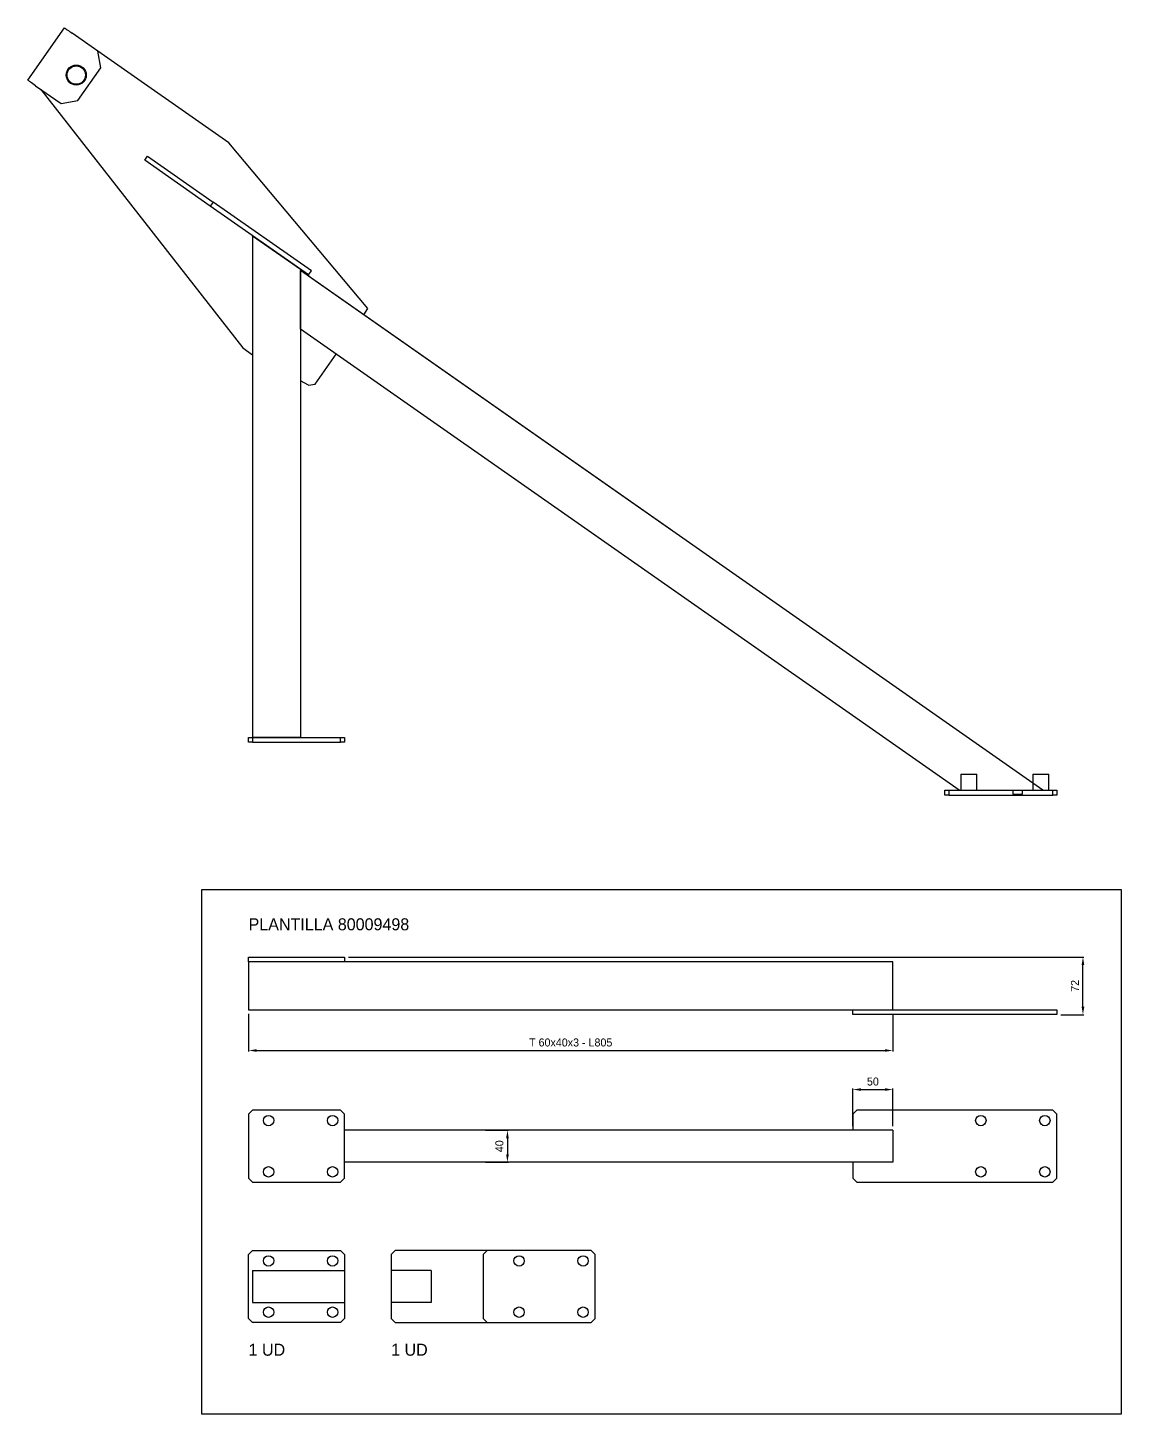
# Model space of a CAD drawing. Header units: millimetres. Extents: x -1584 to 1152, y -288 to 1444.
# Drawn here: x -1584 to -218, y -288 to 1444 of the extents above; entities that cross this region are included whole.
import ezdxf

# ---------------------------------------------------------------- set-up
doc = ezdxf.new("R2010")
doc.units = ezdxf.units.MM
doc.header["$PDSIZE"] = -1
doc.linetypes.add('SLD-CONTINUA', pattern=[0])
doc.layers.add('FORMATO', color=7, linetype='Continuous')
doc.layers.add('MARCADO', color=2, linetype='Continuous')
doc.dimstyles.new('ISO-25', dxfattribs={"dimtxt": 2.5, "dimasz": 2.5, "dimexe": 1.25, "dimexo": 0.625, "dimtad": 1, "dimtxsty": 'Standard', "dimcen": 2.5, "dimadec": 0, "dimazin": 0, "dimtfac": 1, "dimtmove": 0, "dimatfit": 3, "dimfxl": 1, "dimarcsym": 0})

# ---------------------------------------------------------------- blocks, each defined once
blk = doc.blocks.new('*D73')
at = {"color": 0, "lineweight": -2, "transparency": 16777216}
for p, q in [((-1308.4, 212.2), (-1308.4, 165.2)), ((-503.3, 212.2), (-503.3, 165.2)), ((-1298.4, 166.4), (-513.3, 166.4))]:
    blk.add_line(p, q, dxfattribs=at)
at = {"color": 0, "transparency": 16777216}
for points in [[(-1298.4, 168.1), (-1298.4, 164.8), (-1308.4, 166.4)], [(-513.3, 168.1), (-513.3, 164.8), (-503.3, 166.4)]]:
    blk.add_solid(points, dxfattribs=at)
at = {"layer": 'Defpoints', "color": 0, "transparency": 16777216}
for p in [(-1308.4, 217.2), (-503.3, 217.2), (-503.3, 166.4)]:
    blk.add_point(p, dxfattribs=at)
at = {"color": 0, "transparency": 16777216, "insert": (-905.9, 176.4), "char_height": 10, "attachment_point": 5}
blk.add_mtext('T 60x40x3 - L805', dxfattribs=at)
blk = doc.blocks.new('*D74')
at = {"color": 0, "lineweight": -2, "transparency": 16777216}
for p, q in [((-1012.5, 66.8), (-983.7, 66.8)), ((-985, 56.8), (-985, 36.8)), ((-1012.5, 26.8), (-983.7, 26.8))]:
    blk.add_line(p, q, dxfattribs=at)
at = {"color": 0, "transparency": 16777216}
for points in [[(-986.6, 56.8), (-983.3, 56.8), (-985, 66.8)], [(-986.6, 36.8), (-983.3, 36.8), (-985, 26.8)]]:
    blk.add_solid(points, dxfattribs=at)
at = {"layer": 'Defpoints', "color": 0, "transparency": 16777216}
for p in [(-1017.5, 66.8), (-1017.5, 26.8), (-985, 26.8)]:
    blk.add_point(p, dxfattribs=at)
at = {"color": 0, "transparency": 16777216, "insert": (-995, 46.8), "char_height": 10, "attachment_point": 5, "rotation": 90}
blk.add_mtext('40', dxfattribs=at)
blk = doc.blocks.new('*D75')
at = {"color": 0, "lineweight": -2, "transparency": 16777216}
for p, q in [((-1183.4, 283.2), (-264.5, 283.2)), ((-265.8, 221.2), (-265.8, 273.2)), ((-293.4, 211.2), (-264.5, 211.2))]:
    blk.add_line(p, q, dxfattribs=at)
at = {"color": 0, "transparency": 16777216}
for points in [[(-267.5, 273.2), (-264.1, 273.2), (-265.8, 283.2)], [(-267.5, 221.2), (-264.1, 221.2), (-265.8, 211.2)]]:
    blk.add_solid(points, dxfattribs=at)
at = {"layer": 'Defpoints', "color": 0, "transparency": 16777216}
for p in [(-1188.4, 283.2), (-265.8, 283.2), (-298.4, 211.2)]:
    blk.add_point(p, dxfattribs=at)
at = {"color": 0, "transparency": 16777216, "insert": (-275.8, 247.2), "char_height": 10, "attachment_point": 5, "rotation": 90}
blk.add_mtext('72', dxfattribs=at)
blk = doc.blocks.new('*D76')
at = {"color": 0, "lineweight": -2, "transparency": 16777216}
for p, q in [((-553.3, 71.8), (-553.3, 118.9)), ((-543.3, 117.6), (-513.3, 117.6)), ((-503.3, 71.8), (-503.3, 118.9))]:
    blk.add_line(p, q, dxfattribs=at)
at = {"color": 0, "transparency": 16777216}
for points in [[(-543.3, 119.3), (-543.3, 116), (-553.3, 117.6)], [(-513.3, 119.3), (-513.3, 116), (-503.3, 117.6)]]:
    blk.add_solid(points, dxfattribs=at)
at = {"layer": 'Defpoints', "color": 0, "transparency": 16777216}
for p in [(-503.3, 117.6), (-553.3, 66.8), (-503.3, 66.8)]:
    blk.add_point(p, dxfattribs=at)
at = {"color": 0, "transparency": 16777216, "insert": (-528.3, 127.6), "char_height": 10, "attachment_point": 5}
blk.add_mtext('50', dxfattribs=at)

msp = doc.modelspace()

# ---------------------------------------------------------------- linework, layer by layer
at = {"color": 4, "linetype": 'Continuous', "lineweight": 25}
for p, q in [((-1584.414517, 1378.894372), (-1538.528388, 1444.42652)), ((-1496.751641, 1415.174169), (-1528.698569, 1437.543614)), ((-1493.068, 1394.283218), (-1496.751641, 1415.174169)), ((-1333.120739, 1300.598545), (-1496.751641, 1415.174169)), ((-1521.746819, 1353.325589), (-1493.068, 1394.283218)), ((-1574.584698, 1372.011466), (-1542.637771, 1349.641962)), ((-1568.031465, 1367.422862), (-1315.75304, 1044.282628)), ((-1542.637771, 1349.641962), (-1521.746819, 1353.325589)), ((-1159.272899, 1093.414767), (-1333.120739, 1300.598545)), ((-1438.212489, 1278.964145), (-1434.771021, 1283.879084)), ((-1434.771021, 1283.879084), (-1352.855822, 1226.521416)), ((-1356.297282, 1221.606536), (-1438.212489, 1278.964145)), ((-1352.855822, 1226.521416), (-1356.297282, 1221.606536)), ((-1233.424476, 1135.570032), (-1356.297282, 1221.606536)), ((-1229.983016, 1140.484972), (-1352.855822, 1226.521416)), ((-1303.424475, 1184.584601), (-1303.424475, 557.584585)), ((-1243.424476, 1142.572111), (-1243.424476, 557.584585)), ((-1233.424476, 1135.570032), (-1229.983016, 1140.484972)), ((-1233.424476, 1135.570032), (-1233.424476, 1133.990211)), ((-328.424459, 500.302372), (-1233.424476, 1133.990211)), ((-1164.603805, 1085.801465), (-1159.272899, 1093.414767)), ((-420.580998, 491.584586), (-1243.424476, 1067.745807)), ((-1315.75304, 1044.282628), (-1303.424475, 1035.650087)), ((-1225.23419, 999.212278), (-1199.018374, 1036.652319)), ((-1233.424476, 997.768117), (-1225.23419, 999.212278)), ((-1308.424474, 551.584585), (-1308.424474, 557.584585)), ((-1308.424474, 557.584585), (-1303.424475, 557.584585)), ((-1303.424475, 557.584585), (-1303.424475, 551.584585)), ((-1303.424475, 557.584585), (-1193.424476, 557.584585)), ((-1193.424476, 551.584585), (-1193.424476, 557.584585)), ((-1193.424476, 557.584585), (-1188.424477, 557.584585)), ((-1188.424477, 557.584585), (-1188.424477, 551.584585)), ((-1303.424475, 551.584585), (-1308.424474, 551.584585)), ((-1303.424475, 551.584585), (-1193.424476, 551.584585)), ((-1188.424477, 551.584585), (-1193.424476, 551.584585)), ((-418.424492, 511.584585), (-418.424492, 491.584586)), ((-418.424492, 511.584585), (-398.424452, 511.584585)), ((-398.424452, 491.584586), (-398.424452, 511.584585)), ((-328.424459, 511.584585), (-328.424459, 491.584586)), ((-328.424459, 511.584585), (-308.424478, 511.584585)), ((-308.424478, 491.584586), (-308.424478, 511.584585)), ((-438.424473, 485.584585), (-438.424473, 491.584586)), ((-438.424473, 491.584586), (-433.424478, 491.584586)), ((-433.424478, 485.584585), (-438.424473, 485.584585)), ((-433.424478, 491.584586), (-433.424478, 485.584585)), ((-433.424478, 491.584586), (-303.424483, 491.584586)), ((-433.424478, 485.584585), (-303.424483, 485.584585)), ((-303.424483, 485.584585), (-303.424483, 491.584586)), ((-303.424483, 491.584586), (-298.424487, 491.584586)), ((-298.424487, 485.584585), (-303.424483, 485.584585)), ((-298.424487, 491.584586), (-298.424487, 485.584585))]:
    msp.add_line(p, q, dxfattribs=at)
at = {"color": 6, "linetype": 'SLD-CONTINUA'}
for p, q in [((-1303.424476, 1184.584585), (-1303.424476, 557.584585)), ((-1243.424476, 1142.572132), (-1243.424476, 557.584585)), ((-1243.424476, 557.584585), (-1303.424476, 557.584585))]:
    msp.add_line(p, q, dxfattribs=at)
at = {"color": 6}
for p, q in [((-1303.424476, 1184.584585), (-1243.424476, 1142.572132)), ((-315.97417, 491.584586), (-1243.424476, 1140.992287)), ((-1243.424476, 1067.745807), (-1243.424476, 1140.992287)), ((-420.580998, 491.584586), (-1243.424476, 1067.745807)), ((-420.580998, 491.584586), (-315.97417, 491.584586))]:
    msp.add_line(p, q, dxfattribs=at)
at = {"color": 4}
msp.add_line((-1233.424476, 997.768117), (-1243.424476, 1003.179827), dxfattribs=at)
for p, q in [((-353.277584, 491.584586), (-353.277584, 486.584586)), ((-353.277584, 486.584586), (-341.277584, 486.584586)), ((-341.277584, 486.584586), (-341.277584, 491.584586)), ((-1308.424475, 277.24772), (-1308.424475, 283.24772)), ((-1308.424475, 283.24772), (-1188.424478, 283.24772)), ((-1188.424478, 283.24772), (-1188.424478, 277.24772)), ((-503.336665, 66.826671), (-1188.424478, 66.826671)), ((-503.336665, 66.826671), (-503.336665, 26.826671)), ((-503.336665, 26.826671), (-1188.424478, 26.826671))]:
    msp.add_line(p, q)
at = {"color": 7, "linetype": 'Continuous', "lineweight": 25}
for p, q in [((-1303.424476, 91.826673), (-1308.424475, 86.82667)), ((-1308.424475, 86.82667), (-1308.424475, 6.826672)), ((-1193.424477, 91.826673), (-1303.424476, 91.826673)), ((-1188.424478, 86.82667), (-1193.424477, 91.826673)), ((-1188.424478, 6.826672), (-1188.424478, 86.82667)), ((-548.336666, 91.826673), (-553.336665, 86.82667)), ((-553.336665, 86.82667), (-553.336665, 66.826671)), ((-303.424487, 91.826673), (-548.336666, 91.826673)), ((-298.424488, 86.82667), (-303.424487, 91.826673)), ((-298.424488, 6.826672), (-298.424488, 86.82667)), ((-553.336665, 26.826671), (-553.336665, 6.826672)), ((-1308.424475, 6.826672), (-1303.424476, 1.826669)), ((-1303.424476, 1.826669), (-1193.424477, 1.826669)), ((-1193.424477, 1.826669), (-1188.424478, 6.826672)), ((-553.336665, 6.826672), (-548.336666, 1.826669)), ((-548.336666, 1.826669), (-303.424487, 1.826669)), ((-303.424487, 1.826669), (-298.424488, 6.826672)), ((-1308.424475, -88.546722), (-1303.424476, -83.546719)), ((-1303.424476, -83.546719), (-1193.424477, -83.546719)), ((-1193.424477, -83.546719), (-1188.424478, -88.546722)), ((-1125.303176, -83.546719), (-1130.303175, -88.546722)), ((-880.390998, -83.546719), (-1125.303176, -83.546719)), ((-875.390999, -88.546722), (-880.390998, -83.546719)), ((-1308.424475, -168.54672), (-1308.424475, -88.546722)), ((-1188.424478, -88.546722), (-1188.424478, -168.54672)), ((-1130.303175, -88.546722), (-1130.303175, -168.54672)), ((-875.390999, -168.54672), (-875.390999, -88.546722)), ((-1303.424476, -173.546723), (-1308.424475, -168.54672)), ((-1188.424478, -168.54672), (-1193.424477, -173.546723)), ((-1130.303175, -168.54672), (-1125.303176, -173.546723)), ((-880.390998, -173.546723), (-875.390999, -168.54672)), ((-1193.424477, -173.546723), (-1303.424476, -173.546723)), ((-1125.303176, -173.546723), (-880.390998, -173.546723))]:
    msp.add_line(p, q, dxfattribs=at)
at = {"color": 4, "linetype": 'Continuous', "lineweight": 25, "flags": 128}
for points in [[(-1538.528388, 1444.42652), (-1538.379048, 1444.321973), (-1537.93559, 1444.011433), (-1537.211453, 1443.504376), (-1536.228662, 1442.816241), (-1535.017048, 1441.967888), (-1533.613478, 1440.985067), (-1532.060569, 1439.897699), (-1530.405497, 1438.738806), (-1528.698569, 1437.543614)], [(-1574.584698, 1372.011466), (-1576.291626, 1373.206658), (-1577.946698, 1374.365551), (-1579.499607, 1375.452919), (-1580.903178, 1376.43574), (-1582.114761, 1377.284093), (-1583.097552, 1377.972228), (-1583.821689, 1378.479285), (-1584.265178, 1378.789825), (-1584.414517, 1378.894372)]]:
    msp.add_lwpolyline(points, dxfattribs=at)
for points in [[(-1367.019237, 367.714093), (-217.914731, 367.714093), (-217.914731, -288.106174), (-1367.019237, -288.106174)], [(-1308.424475, 217.24772), (-503.336665, 217.24772), (-503.336665, 277.24772), (-1308.424475, 277.24772)], [(-298.424488, 211.247721), (-553.336665, 211.247721), (-553.336665, 217.24772), (-298.424488, 217.247721)]]:
    msp.add_lwpolyline(points, close=True)
at = {"color": 4, "linetype": 'Continuous', "lineweight": 25}
for radius in [12.5, 11.5]:
    msp.add_circle((-1523.790458, 1385.275941), radius, dxfattribs=at)
at = {"color": 7, "linetype": 'Continuous', "lineweight": 25}
for centre in [(-1283.424476, 78.826671), (-1203.424476, 78.826671), (-393.424487, 78.826671), (-313.424487, 78.826671), (-1283.424476, 14.826671), (-1203.424476, 14.826671), (-393.424487, 14.826671), (-313.424487, 14.826671), (-1283.424476, -96.546721), (-1203.424476, -96.546721), (-970.390997, -96.546721), (-890.390997, -96.546721), (-1283.424476, -160.546721), (-1203.424476, -160.546721), (-970.390997, -160.546721), (-890.390997, -160.546721)]:
    msp.add_circle(centre, 6.5, dxfattribs=at)
at = {"layer": 'FORMATO', "color": 4}
msp.add_point((-1303.424476, 1184.584585), dxfattribs=at)
at = {"layer": 'MARCADO'}
for p, q in [((-1010.390985, -83.546719), (-1015.390984, -88.546722)), ((-1015.390984, -88.546722), (-1015.390984, -108.546721)), ((-1303.424476, -108.546721), (-1188.424478, -108.546721)), ((-1303.424476, -108.546721), (-1303.424476, -148.546721)), ((-1080.303175, -108.546721), (-1130.303175, -108.546721)), ((-1080.303175, -108.546721), (-1080.303175, -148.546721)), ((-1015.390984, -108.546721), (-1015.390984, -168.54672)), ((-1303.424476, -148.546721), (-1188.424478, -148.546721)), ((-1080.303175, -148.546721), (-1130.303175, -148.546721)), ((-1015.390984, -168.54672), (-1010.390985, -173.546723))]:
    msp.add_line(p, q, dxfattribs=at)

# ---------------------------------------------------------------- texts
at = {"char_height": 15, "attachment_point": 1}
for s, insert in [('{\\fCentury Gothic|b0|i0|c0|p34;PLANTILLA 80009498}', (-1308.424475, 331.634321)), ('{\\fCentury Gothic|b0|i0|c0|p34;1 UD}', (-1308.424475, -199.949409)), ('{\\fCentury Gothic|b0|i0|c0|p34;1 UD}', (-1130.303175, -199.949409))]:
    msp.add_mtext_dynamic_manual_height_columns(s, width=265.5263621, gutter_width=14.111111, heights=[0], dxfattribs=dict(at, insert=insert))

# ---------------------------------------------------------------- dimensions: what is measured, and where the dimension line sits
for base, p1, p2, picture, middle in [((-265.786306, 283.24772), (-298.424488, 211.247721), (-1188.424478, 283.24772), '*D75', (-275.786306, 247.24772)), ((-984.972357, 26.826671), (-1017.487955, 66.826671), (-1017.487955, 26.826671), '*D74', (-994.972357, 46.826671))]:
    dim = msp.add_linear_dim(base=base, p1=p1, p2=p2, angle=90, dimstyle='ISO-25', override={"dimtxt": 10, "dimasz": 10, "dimexo": 5, "dimgap": 5, "dimdec": 0})
    dim.commit()
    dim.dimension.update_dxf_attribs({"geometry": picture, "text_midpoint": middle})
dim = msp.add_linear_dim(base=(-503.336665, 166.434487), p1=(-1308.424475, 217.24772), p2=(-503.336665, 217.24772), text='T 60x40x3 - L<>', dimstyle='ISO-25', override={"dimtxt": 10, "dimasz": 10, "dimexo": 5, "dimgap": 5, "dimdec": 0})
dim.commit()
dim.dimension.update_dxf_attribs({"geometry": '*D73', "text_midpoint": (-905.88057, 176.434487)})
dim = msp.add_linear_dim(base=(-503.336665, 117.633567), p1=(-553.336665, 66.826671), p2=(-503.336665, 66.826671), dimstyle='ISO-25', override={"dimtxt": 10, "dimasz": 10, "dimexo": 5, "dimgap": 5, "dimdec": 0})
dim.commit()
dim.dimension.update_dxf_attribs({"geometry": '*D76', "text_midpoint": (-528.336665, 127.633567)})

doc.saveas('drawing.dxf')
